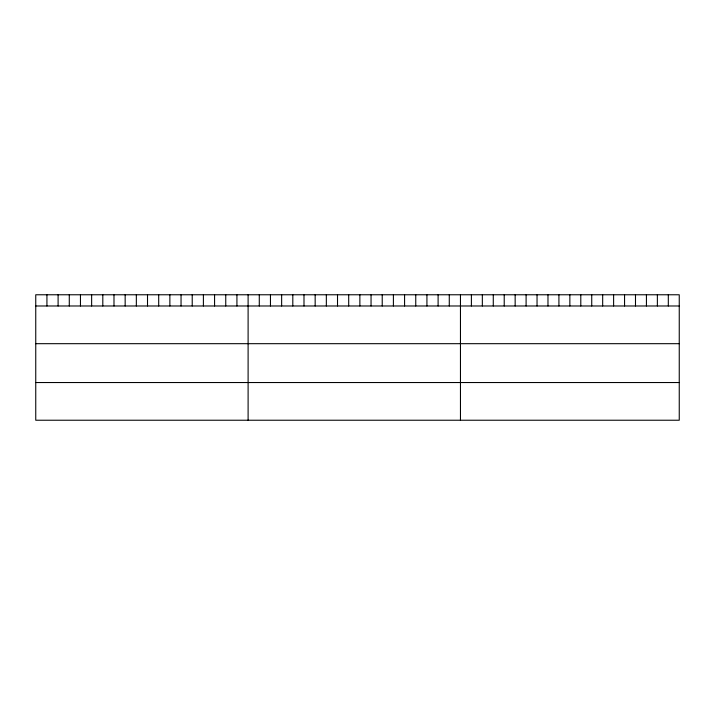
<?xml version="1.0" encoding="UTF-8"?>
<svg xmlns="http://www.w3.org/2000/svg" width="715" height="715" viewBox="0 0 715 715"><rect width="100%" height="100%" fill="white"/><g stroke="black" fill="none" stroke-linecap="round" stroke-linejoin="round"><path stroke-width="1.07" d="M679.25 305.984L679.25 420.232L35.75 420.232L35.75 294.768L679.25 294.768L679.25 305.984L35.75 305.984M35.75 343.683L679.25 343.683M35.75 382.534L679.25 382.534M668.311 294.768L668.311 305.984M657.371 294.768L657.371 305.984M646.432 294.768L646.432 305.984M635.492 294.768L635.492 305.984M624.553 294.768L624.553 305.984M613.613 294.768L613.613 305.984M602.674 294.768L602.674 305.984M591.734 294.768L591.734 305.984M580.795 294.768L580.795 305.984M569.855 294.768L569.855 305.984M558.916 294.768L558.916 305.984M547.976 294.768L547.976 305.984M537.037 294.768L537.037 305.984M526.097 294.768L526.097 305.984M515.158 294.768L515.158 305.984M504.218 294.768L504.218 305.984M493.279 294.768L493.279 305.984M482.339 294.768L482.339 305.984M471.4 294.768L471.4 305.984M460.46 294.768L460.46 420.232M449.279 294.768L449.279 305.984M438.107 294.768L438.107 305.984M426.927 294.768L426.927 305.984M415.755 294.768L415.755 305.984M404.574 294.768L404.574 305.984M393.402 294.768L393.402 305.984M382.221 294.768L382.221 305.984M371.049 294.768L371.049 305.984M359.868 294.768L359.868 305.984M348.697 294.768L348.697 305.984M337.516 294.768L337.516 305.984M326.344 294.768L326.344 305.984M315.163 294.768L315.163 305.984M303.991 294.768L303.991 305.984M292.81 294.768L292.81 305.984M281.639 294.768L281.639 305.984M270.458 294.768L270.458 305.984M259.286 294.768L259.286 305.984M248.105 294.768L248.105 420.232M236.924 294.768L236.924 305.984M225.752 294.768L225.752 305.984M214.572 294.768L214.572 305.984M203.4 294.768L203.4 305.984M192.219 294.768L192.219 305.984M181.047 294.768L181.047 305.984M169.866 294.768L169.866 305.984M158.694 294.768L158.694 305.984M147.513 294.768L147.513 305.984M136.342 294.768L136.342 305.984M125.161 294.768L125.161 305.984M113.989 294.768L113.989 305.984M102.808 294.768L102.808 305.984M91.636 294.768L91.636 305.984M80.455 294.768L80.455 305.984M69.284 294.768L69.284 305.984M58.103 294.768L58.103 305.984M46.931 294.768L46.931 305.984"/></g></svg>
